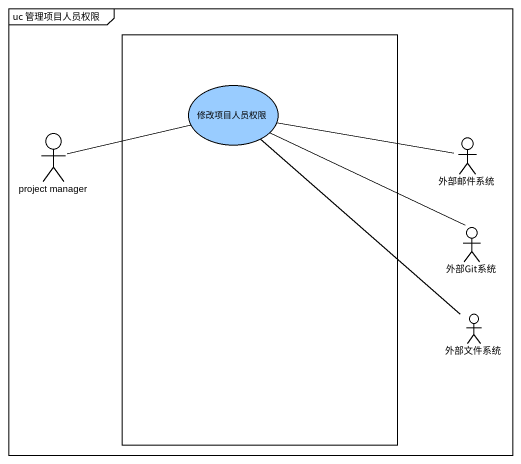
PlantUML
@startuml
mainframe uc 管理项目人员权限
rectangle " " as rectangle1 {
  usecase 修改项目人员权限 #99CCFF
}
actor "project manager" as project_manager
actor 外部邮件系统
actor 外部Git系统
actor 外部文件系统
project_manager -right- 修改项目人员权限
外部邮件系统 -left- 修改项目人员权限
外部Git系统 -left- 修改项目人员权限
外部文件系统 -up- 修改项目人员权限
@enduml
